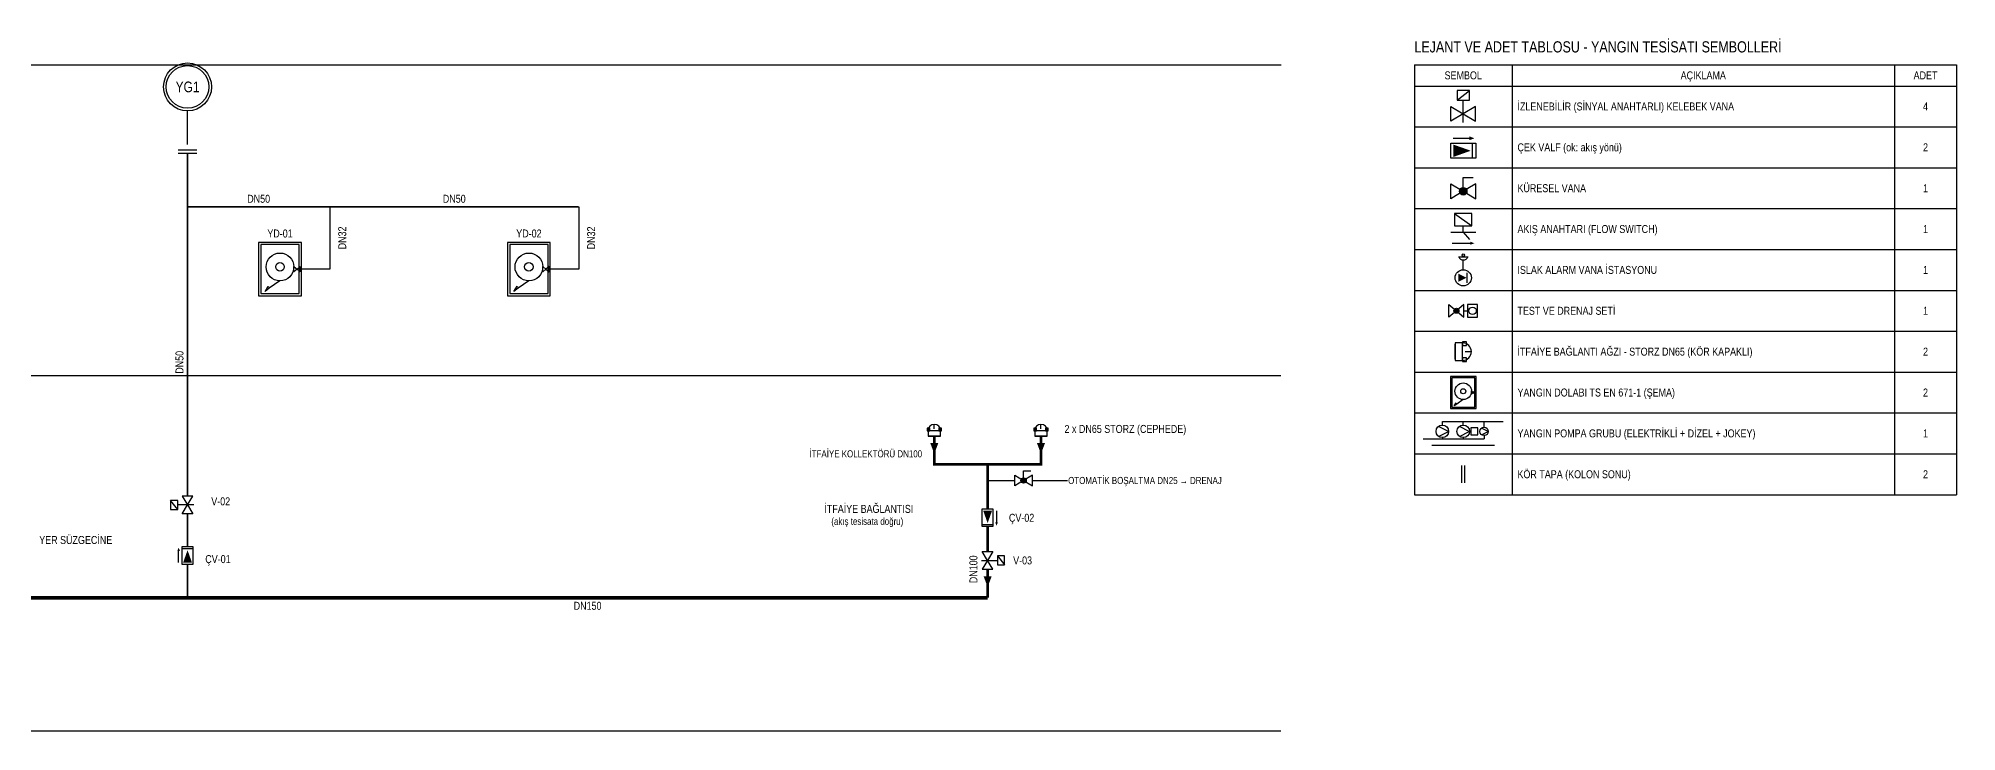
# Model space of a CAD drawing. Header units: centimetres. Extents: x -561 to 3670, y -1553 to 265.
# Drawn here: x 1512 to 3670, y -751 to 30 of the extents above; entities that cross this region are included whole.
import ezdxf
from ezdxf.enums import TextEntityAlignment as Align

# ---------------------------------------------------------------- set-up
doc = ezdxf.new("R2010")
doc.units = ezdxf.units.CM
doc.linetypes.add('DASHED', pattern=[1.524, 1.27, -0.254])
for name, color, linetype in [('ROTAS-LEJANT', 7, 'Continuous'), ('ROTAS-YANGIN-ANA-BORU', 1, 'Continuous'), ('ROTAS-YANGIN-DOLAP-BORU', 1, 'Continuous'), ('ROTAS-YANGIN-DRENAJ', 8, 'DASHED'), ('ROTAS-YANGIN-ITFAIYE', 1, 'Continuous'), ('ROTAS-YANGIN-ITFAIYE-SEMBOL', 1, 'Continuous'), ('ROTAS-YANGIN-SEMA-BALON', 6, 'Continuous'), ('ROTAS-YANGIN-SEMA-CAP', 3, 'Continuous'), ('ROTAS-YANGIN-SEMA-KAT', 8, 'Continuous'), ('ROTAS-YANGIN-SEMA-NO', 1, 'Continuous'), ('ROTAS-YANGIN-SEMA-YAZI', 7, 'Continuous'), ('ROTAS-YANGIN-SEMBOL', 1, 'Continuous')]:
    doc.layers.add(name, color=color, linetype=linetype)
doc.styles.add('ROTAS', font='arial.ttf')

# ---------------------------------------------------------------- blocks, each defined once
blk = doc.blocks.new('ROTAS-SMB-IZLENEBILIR-KELEBEK')
for p, q in [((-5, 11), (5, 19)), ((0, 7), (0, 11)), ((0, -7), (0, 7))]:
    blk.add_line(p, q)
for points in [[(-5, 11), (5, 11), (5, 19), (-5, 19)], [(-10, -6), (-10, 6), (0, 0)], [(10, -6), (10, 6), (0, 0)]]:
    blk.add_lwpolyline(points, close=True)
blk = doc.blocks.new('ROTAS-SMB-CEKVALF')
h = blk.add_hatch(color=256)
h.dxf.hatch_style = 1
h.paths.add_polyline_path([(-8, -5), (-8, 5), (6, 0)])
h = blk.add_hatch(color=256)
h.dxf.hatch_style = 1
h.paths.add_polyline_path([(9, 10), (5, 11.5), (5, 8.5)])
for p, q in [((-8, 10), (5, 10)), ((7.5, -6), (7.5, 6))]:
    blk.add_line(p, q)
blk.add_lwpolyline([(-10, -6), (-10, 6), (10, 6), (10, -6)], close=True)
blk = doc.blocks.new('ROTAS-SMB-YANGIN-DOLABI-KOLON')
blk.add_line((-20, -11), (-30, -18))
for points in [[(-40, -25), (0, -25), (0, 25), (-40, 25)], [(-38, -23), (-2, -23), (-2, 23), (-38, 23)], [(-7, -2.5), (-7, 2.5), (-4, 0)], [(-1, -2.5), (-1, 2.5), (-4, 0)], [(-30, -18), (-34, -21), (-31, -16)]]:
    blk.add_lwpolyline(points, close=True)
for radius in [13, 4]:
    blk.add_circle((-20, 2), radius)
blk = doc.blocks.new('ROTAS-SMB-KOR-TAPA')
for p, q in [((0, -7), (0, 7)), ((2.5, -7), (2.5, 7))]:
    blk.add_line(p, q)
blk = doc.blocks.new('ROTAS-SMB-KOLON-NO')
for radius in [27, 24]:
    blk.add_circle((0, 0), radius)
blk = doc.blocks.new('ROTAS-SMB-STORZ')
for p, q in [((0, -6), (0, 6)), ((8, 0), (13, 0))]:
    blk.add_line(p, q)
for points in [[(0, -7), (6, -7), (6, 7), (0, 7)], [(6, 5), (9, 5), (9, 8), (6, 8)], [(6, -8), (9, -8), (9, -5), (6, -5)]]:
    blk.add_lwpolyline(points, close=True)
blk.add_arc((6, 0), 7, -90, 90)
blk = doc.blocks.new('ROTAS-SMB-AKIS-OKU')
h = blk.add_hatch(color=256)
h.dxf.hatch_style = 1
h.paths.add_polyline_path([(6, 0), (-6, 4.5), (-6, -4.5)])
blk = doc.blocks.new('ROTAS-SMB-KURESEL')
h = blk.add_hatch(color=256)
h.dxf.hatch_style = 1
h.paths.add_polyline_path([(3, 0), (2.9, 0.9), (2.4, 1.8), (1.8, 2.4), (0.9, 2.9), (0, 3), (-0.9, 2.9), (-1.8, 2.4), (-2.4, 1.8), (-2.9, 0.9), (-3, 0), (-2.9, -0.9), (-2.4, -1.8), (-1.8, -2.4), (-0.9, -2.9), (0, -3), (0.9, -2.9), (1.8, -2.4), (2.4, -1.8), (2.9, -0.9)])
for p, q in [((0, 3), (0, 11)), ((0, 11), (8, 11))]:
    blk.add_line(p, q)
for points in [[(-10, -6), (-10, 6), (0, 0)], [(10, -6), (10, 6), (0, 0)]]:
    blk.add_lwpolyline(points, close=True)
blk.add_circle((0, 0), 3)
blk = doc.blocks.new('ROTAS-SMB-AKIS-ANAHTARI')
h = blk.add_hatch(color=256)
h.dxf.hatch_style = 1
h.paths.add_polyline_path([(9, -9), (5.8, -7.8), (5.8, -10.2)])
for p, q in [((-10, 0), (10, 0)), ((-7, 15), (7, 5)), ((0, 0), (0, 5)), ((0, 0), (5, -6)), ((-9, -9), (5.8, -9))]:
    blk.add_line(p, q)
blk.add_lwpolyline([(-7, 5), (7, 5), (7, 15), (-7, 15)], close=True)
blk = doc.blocks.new('ROTAS-SMB-ISLAK-ALARM')
h = blk.add_hatch(color=256)
h.dxf.hatch_style = 1
h.paths.add_polyline_path([(-6, -5), (-6, 5), (4, 0)])
for p, q in [((-6, 26), (6, 26)), ((0, 10), (0, 22)), ((5, -6), (5, 6))]:
    blk.add_line(p, q)
for centre, radius in [((0, 28), 1.5), ((0, 0), 10)]:
    blk.add_circle(centre, radius)
blk.add_arc((0, 28), 6, 200, 340)
blk = doc.blocks.new('ROTAS-SMB-TEST-DRENAJ')
h = blk.add_hatch(color=256)
h.dxf.hatch_style = 1
h.paths.add_polyline_path([(-3, 0), (-3.1, 0.6), (-3.4, 1.2), (-3.8, 1.6), (-4.4, 1.9), (-5, 2), (-5.6, 1.9), (-6.2, 1.6), (-6.6, 1.2), (-6.9, 0.6), (-7, 0), (-6.9, -0.6), (-6.6, -1.2), (-6.2, -1.6), (-5.6, -1.9), (-5, -2), (-4.4, -1.9), (-3.8, -1.6), (-3.4, -1.2), (-3.1, -0.6)])
blk.add_line((1, 0), (4, 0))
for points in [[(-11, -5), (-11, 5), (-5, 0)], [(1, -5), (1, 5), (-5, 0)], [(4, -5), (12, -5), (12, 5), (4, 5)]]:
    blk.add_lwpolyline(points, close=True)
for centre, radius in [((-5, 0), 2), ((8, 0), 3)]:
    blk.add_circle(centre, radius)
blk = doc.blocks.new('ROTAS-SMB-YANGIN-POMPA-SETI')
for p, q in [((-30, 9), (-30, 14.3)), ((-30, 14.3), (57.6, 14.3)), ((0, 9), (0, 14.3)), ((9, 0), (11, 0)), ((30, 6), (30, 14.3)), ((-57.6, -10.7), (30, -10.7)), ((-45, -20), (45, -20)), ((-30, -9), (-30, -10.7)), ((0, -9), (0, -10.7)), ((30, -6), (30, -10.7))]:
    blk.add_line(p, q)
for points in [[(-35.4, -7.2), (-21.45, 0), (-35.4, 7.2)], [(-5.4, -7.2), (8.55, 0), (-5.4, 7.2)], [(26.4, -4.8), (35.7, 0), (26.4, 4.8)]]:
    blk.add_lwpolyline(points)
blk.add_lwpolyline([(11, -5), (21, -5), (21, 5), (11, 5)], close=True)
for centre, radius in [((-30, 0), 9), ((0, 0), 9), ((30, 0), 6)]:
    blk.add_circle(centre, radius)

msp = doc.modelspace()

# ---------------------------------------------------------------- linework, layer by layer
at = {"layer": 'ROTAS-LEJANT'}
for p, q in [((3060, 0), (3060, -484)), ((3170, 0), (3170, -484)), ((3600, 0), (3600, -484)), ((3670, 0), (3670, -484))]:
    msp.add_line(p, q, dxfattribs=at)
for points in [[(3060, 0), (3670, 0)], [(3060, -24), (3670, -24)], [(3060, -70), (3670, -70)], [(3060, -116), (3670, -116)], [(3060, -162), (3670, -162)], [(3060, -208), (3670, -208)], [(3060, -254), (3670, -254)], [(3060, -300), (3670, -300)], [(3060, -346), (3670, -346)], [(3060, -392), (3670, -392)], [(3060, -438), (3670, -438)], [(3060, -484), (3670, -484)]]:
    msp.add_lwpolyline(points, dxfattribs=at)
at = {"layer": 'ROTAS-YANGIN-ANA-BORU', "const_width": 4}
for points in [[(700, -600), (1680, -600)], [(1680, -600), (2580, -600)]]:
    msp.add_lwpolyline(points, dxfattribs=at)
at = {"layer": 'ROTAS-YANGIN-DOLAP-BORU', "const_width": 2}
for points in [[(1680, -160), (1680, -100)], [(1680, -410), (1680, -160)], [(1680, -160), (2120, -160)], [(1680, -485.5), (1680, -410)], [(1680, -542.5), (1680, -505.5)], [(1680, -600), (1680, -562.5)]]:
    msp.add_lwpolyline(points, dxfattribs=at)
at = {"layer": 'ROTAS-YANGIN-DOLAP-BORU'}
for points in [[(1840, -160), (1840, -230), (1808, -230)], [(2120, -160), (2120, -230), (2088, -230)]]:
    msp.add_lwpolyline(points, dxfattribs=at)
at = {"layer": 'ROTAS-YANGIN-DRENAJ'}
for points in [[(2580, -468), (2610.5, -468)], [(2630.5, -468), (2670, -468)]]:
    msp.add_lwpolyline(points, dxfattribs=at)
at = {"layer": 'ROTAS-YANGIN-ITFAIYE', "const_width": 3}
for points in [[(2520, -418), (2520, -450), (2580, -450)], [(2640, -418), (2640, -450), (2580, -450)], [(2580, -450), (2580, -500)], [(2580, -520), (2580, -548)], [(2580, -568), (2580, -600)]]:
    msp.add_lwpolyline(points, dxfattribs=at)
at = {"layer": 'ROTAS-YANGIN-SEMA-BALON'}
msp.add_lwpolyline([(1680, -90), (1680, -52)], dxfattribs=at)
at = {"layer": 'ROTAS-YANGIN-SEMA-KAT'}
msp.add_lwpolyline([(-560, 0), (2910, 0)], dxfattribs=at)
at = {"layer": 'ROTAS-YANGIN-SEMA-KAT', "const_width": 1.5}
for points in [[(-560, -350), (2910, -350)], [(-560, -750), (2910, -750)]]:
    msp.add_lwpolyline(points, dxfattribs=at)

# ---------------------------------------------------------------- block references
at = {"layer": 'ROTAS-LEJANT'}
for name, p, xscale, yscale in [('ROTAS-SMB-IZLENEBILIR-KELEBEK', (3115, -55.308), 1.3846153846153846, 1.3846153846153846), ('ROTAS-SMB-CEKVALF', (3115, -96.85), 1.4, 1.4), ('ROTAS-SMB-KURESEL', (3115, -142.5), 1.4, 1.4), ('ROTAS-SMB-AKIS-ANAHTARI', (3115, -188.36), 1.4, 1.4), ('ROTAS-SMB-ISLAK-ALARM', (3115, -239.886), 0.9113924050632911, 0.9113924050632911), ('ROTAS-SMB-TEST-DRENAJ', (3114.3, -277), 1.4, 1.4), ('ROTAS-SMB-STORZ', (3105.9, -323), 1.4, 1.4), ('ROTAS-SMB-YANGIN-DOLABI-KOLON', (3129.4, -369), 0.72, 0.72), ('ROTAS-SMB-YANGIN-POMPA-SETI', (3115, -412.773), 0.78125, 0.78125), ('ROTAS-SMB-KOR-TAPA', (3113.25, -461), 1.4, 1.4)]:
    msp.add_blockref(name, p, dxfattribs=dict(at, xscale=xscale, yscale=yscale))
at = {"layer": 'ROTAS-YANGIN-ITFAIYE-SEMBOL'}
for name, p, rotation in [('ROTAS-SMB-STORZ', (2520, -418), 90), ('ROTAS-SMB-STORZ', (2640, -418), 90), ('ROTAS-SMB-AKIS-OKU', (2520, -432), -90), ('ROTAS-SMB-AKIS-OKU', (2640, -432), -90), ('ROTAS-SMB-CEKVALF', (2580, -510), -90), ('ROTAS-SMB-IZLENEBILIR-KELEBEK', (2580, -558), -90), ('ROTAS-SMB-AKIS-OKU', (2580, -582), -90)]:
    msp.add_blockref(name, p, dxfattribs=dict(at, rotation=rotation))
at = {"layer": 'ROTAS-YANGIN-SEMBOL'}
for name, p in [('ROTAS-SMB-KOLON-NO', (1680, -25)), ('ROTAS-SMB-KURESEL', (2620.5, -468))]:
    msp.add_blockref(name, p, dxfattribs=at)
at = {"layer": 'ROTAS-YANGIN-SEMBOL', "xscale": 1.5, "yscale": 1.5, "rotation": 90}
msp.add_blockref('ROTAS-SMB-KOR-TAPA', (1680, -100), dxfattribs=at)
at = {"layer": 'ROTAS-YANGIN-SEMBOL', "xscale": 1.2, "yscale": 1.2}
for p in [(1808, -230), (2088, -230)]:
    msp.add_blockref('ROTAS-SMB-YANGIN-DOLABI-KOLON', p, dxfattribs=at)
at = {"layer": 'ROTAS-YANGIN-SEMBOL', "rotation": 90}
for name, p in [('ROTAS-SMB-IZLENEBILIR-KELEBEK', (1680, -495.5)), ('ROTAS-SMB-CEKVALF', (1680, -552.5))]:
    msp.add_blockref(name, p, dxfattribs=at)

# ---------------------------------------------------------------- texts
at = {"layer": 'ROTAS-LEJANT', "style": 'ROTAS', "width": 0.8}
msp.add_text('LEJANT VE ADET TABLOSU - YANGIN TESİSATI SEMBOLLERİ', height=12.6, dxfattribs=at).set_placement((3060, 10), align=Align.BOTTOM_LEFT)
for s, p in [('SEMBOL', (3115, -12)), ('AÇIKLAMA', (3385, -12)), ('ADET', (3635, -12)), ('4', (3635, -47)), ('2', (3635, -93)), ('1', (3635, -139)), ('1', (3635, -185)), ('1', (3635, -231)), ('1', (3635, -277)), ('2', (3635, -323)), ('2', (3635, -369)), ('1', (3635, -415)), ('2', (3635, -461))]:
    msp.add_text(s, height=9, dxfattribs=at).set_placement(p, align=Align.MIDDLE_CENTER)
for s, p in [('İZLENEBİLİR (SİNYAL ANAHTARLI) KELEBEK VANA', (3176, -47)), ('ÇEK VALF (ok: akış yönü)', (3176, -93)), ('KÜRESEL VANA', (3176, -139)), ('AKIŞ ANAHTARI (FLOW SWITCH)', (3176, -185)), ('ISLAK ALARM VANA İSTASYONU', (3176, -231)), ('TEST VE DRENAJ SETİ', (3176, -277)), ('İTFAİYE BAĞLANTI AĞZI - STORZ DN65 (KÖR KAPAKLI)', (3176, -323)), ('YANGIN DOLABI TS EN 671-1 (ŞEMA)', (3176, -369)), ('YANGIN POMPA GRUBU (ELEKTRİKLİ + DİZEL + JOKEY)', (3176, -415)), ('KÖR TAPA (KOLON SONU)', (3176, -461))]:
    msp.add_text(s, height=9, dxfattribs=at).set_placement(p, align=Align.MIDDLE_LEFT)
at = {"layer": 'ROTAS-YANGIN-SEMA-NO', "style": 'ROTAS', "width": 0.8}
msp.add_text('YG1', height=12, dxfattribs=at).set_placement((1680, -25), align=Align.MIDDLE_CENTER)

# ---------------------------------------------------------------- wipeouts: each hides what was drawn before it
for points in [[(2664, -416.075), (2805.84, -416.075), (2805.84, -403.925), (2664, -403.925)], [(1704, -497.575), (1730.64, -497.575), (1730.64, -485.425), (1704, -485.425)], [(2392.72, -506.075), (2500, -506.075), (2500, -493.925), (2392.72, -493.925)], [(1515, -541.075), (1593.48, -541.075), (1593.48, -528.925), (1515, -528.925)], [(1698, -562.575), (1730.4, -562.575), (1730.4, -550.425), (1698, -550.425)]]:
    msp.add_wipeout(points)

# ---------------------------------------------------------------- next in the draw order: texts
for s, p in [('V-02', (1717.32, -491.5)), ('ÇV-01', (1714.2, -556.5))]:
    msp.add_text(s, height=9, dxfattribs=at).set_placement(p, align=Align.MIDDLE_CENTER)
at = {"layer": 'ROTAS-YANGIN-SEMA-YAZI', "style": 'ROTAS', "width": 0.8}
for s, p in [('2 x DN65 STORZ (CEPHEDE)', (2734.92, -410)), ('İTFAİYE BAĞLANTISI', (2446.36, -500)), ('YER SÜZGECİNE', (1554.24, -535))]:
    msp.add_text(s, height=9, dxfattribs=at).set_placement(p, align=Align.MIDDLE_CENTER)

# ---------------------------------------------------------------- next in the draw order: wipeouts: each hides what was drawn before it
for points in [[(1746.68, -157), (1773.32, -157), (1773.32, -144.85), (1746.68, -144.85)], [(1966.68, -157), (1993.32, -157), (1993.32, -144.85), (1966.68, -144.85)], [(1767.8, -196.075), (1800.2, -196.075), (1800.2, -183.925), (1767.8, -183.925)], [(1847.925, -208.32), (1860.075, -208.32), (1860.075, -181.68), (1847.925, -181.68)], [(2047.8, -196.075), (2080.2, -196.075), (2080.2, -183.925), (2047.8, -183.925)], [(2127.925, -208.32), (2140.075, -208.32), (2140.075, -181.68), (2127.925, -181.68)], [(1664.85, -348.32), (1677, -348.32), (1677, -321.68), (1664.85, -321.68)], [(2379.92, -443.4), (2506, -443.4), (2506, -432.6), (2379.92, -432.6)], [(2676, -473.4), (2837.92, -473.4), (2837.92, -462.6), (2676, -462.6)], [(2602, -516.075), (2634.4, -516.075), (2634.4, -503.925), (2602, -503.925)], [(2557.925, -584.2), (2570.075, -584.2), (2570.075, -551.8), (2557.925, -551.8)], [(2606, -564.075), (2632.64, -564.075), (2632.64, -551.925), (2606, -551.925)], [(2113.8, -615.15), (2146.2, -615.15), (2146.2, -603), (2113.8, -603)]]:
    msp.add_wipeout(points)

# ---------------------------------------------------------------- next in the draw order: texts
at = {"layer": 'ROTAS-YANGIN-SEMA-CAP', "style": 'ROTAS', "width": 0.8}
for s, p in [('DN50', (1760, -150.925)), ('DN50', (1980, -150.925)), ('DN150', (2130, -609.075))]:
    msp.add_text(s, height=9, dxfattribs=at).set_placement(p, align=Align.MIDDLE_CENTER)
for s, p in [('DN32', (1854, -195)), ('DN32', (2134, -195)), ('DN50', (1670.925, -335)), ('DN100', (2564, -568))]:
    msp.add_text(s, height=9, rotation=90, dxfattribs=at).set_placement(p, align=Align.MIDDLE_CENTER)
at = {"layer": 'ROTAS-YANGIN-SEMA-NO', "style": 'ROTAS', "width": 0.8}
for s, p in [('YD-01', (1784, -190)), ('YD-02', (2064, -190)), ('ÇV-02', (2618.2, -510)), ('V-03', (2619.32, -558))]:
    msp.add_text(s, height=9, dxfattribs=at).set_placement(p, align=Align.MIDDLE_CENTER)
at = {"layer": 'ROTAS-YANGIN-SEMA-YAZI', "style": 'ROTAS', "width": 0.8}
for s, p in [('İTFAİYE KOLLEKTÖRÜ DN100', (2442.96, -438)), ('OTOMATİK BOŞALTMA DN25 → DRENAJ', (2756.96, -468))]:
    msp.add_text(s, height=8, dxfattribs=at).set_placement(p, align=Align.MIDDLE_CENTER)

# ---------------------------------------------------------------- next in the draw order: wipeouts: each hides what was drawn before it
msp.add_wipeout([(2389.28, -519.4), (2500, -519.4), (2500, -508.6), (2389.28, -508.6)])

# ---------------------------------------------------------------- next in the draw order: texts
msp.add_text('(akış tesisata doğru)', height=8, dxfattribs=at).set_placement((2444.64, -514), align=Align.MIDDLE_CENTER)

doc.saveas('drawing.dxf')
